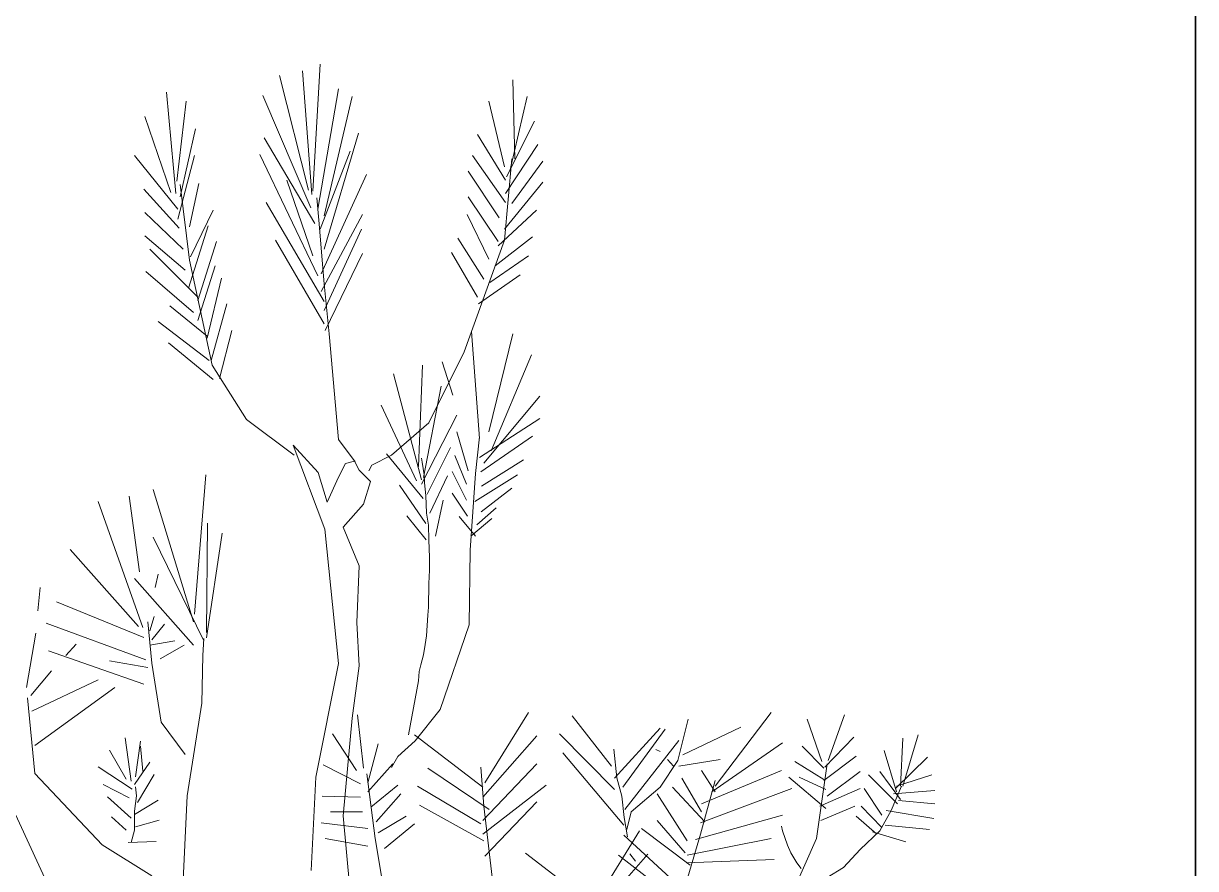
# Model space of a CAD drawing. Header units: millimetres. Extents: x 3779 to 7711, y 1445 to 3132.
# Drawn here: x 3969.5104 to 3969.8998, y 1452.3524 to 1452.6332 of the extents above; entities that cross this region are included whole.
import ezdxf

# ---------------------------------------------------------------- set-up
doc = ezdxf.new("R2010")
doc.units = ezdxf.units.MM
doc.layers.add('pluma 3.5', color=253, linetype='Continuous', lineweight=35)
doc.layers.add('VEJETACION', color=3, linetype='Continuous', lineweight=9)

# ---------------------------------------------------------------- blocks, each defined once
blk = doc.blocks.new('5')
for p, q in [((0.08346, 1.2386), (0.08849, 1.3265)), ((0.08059, 1.23937), (0.06051, 1.31878)), ((0.08275, 1.23628), (0.07629, 1.32187)), ((0.22335, 1.26096), (0.22191, 1.3157)), ((-0.01123, 1.23707), (-0.01768, 1.30721)), ((0.08705, 1.22626), (0.1014, 1.30954)), ((-0.01052, 1.24554), (-0.00405, 1.30105)), ((0.08203, 1.22703), (0.04903, 1.30491)), ((0.09136, 1.22164), (0.11073, 1.30413)), ((0.21618, 1.25557), (0.20542, 1.30105)), ((0.21976, 1.25248), (0.23196, 1.30413)), ((-0.01482, 1.23783), (-0.03275, 1.29026)), ((-0.00836, 1.23474), (0.0024, 1.28178)), ((0.21761, 1.24863), (0.23698, 1.28718)), ((0.0849, 1.21625), (0.04975, 1.27561)), ((0.09136, 1.19851), (0.11503, 1.27869)), ((0.21689, 1.24631), (0.19752, 1.27792)), ((0.08849, 1.21239), (0.10929, 1.26636)), ((0.21689, 1.23707), (0.23913, 1.27099)), ((-0.00979, 1.22626), (-0.03992, 1.26328)), ((-0.00979, 1.21933), (0.00168, 1.26328)), ((0.08705, 1.18001), (0.04688, 1.26405)), ((0.21689, 1.23089), (0.19393, 1.26328)), ((0.21618, 1.20467), (0.22119, 1.26096)), ((0.22119, 1.23013), (0.24272, 1.25942)), ((0.0892, 1.18154), (0.12077, 1.25017)), ((0.21259, 1.22009), (0.19107, 1.25248)), ((-0.00191, 1.1908), (-0.00836, 1.24322)), ((-0.00191, 1.21393), (0.00455, 1.244)), ((0.08346, 1.19388), (0.06552, 1.24631)), ((0.21618, 1.21239), (0.24272, 1.24477)), ((-0.00907, 1.21316), (-0.03347, 1.24014)), ((0.08776, 1.21856), (0.08633, 1.23398)), ((0.21187, 1.2039), (0.19107, 1.23474)), ((-0.00119, 1.19311), (0.01459, 1.2255)), ((0.09136, 1.16227), (0.05118, 1.23089)), ((0.21187, 1.20082), (0.23842, 1.2255)), ((-0.0062, 1.19851), (-0.03275, 1.22396)), ((0.09136, 1.17461), (0.08776, 1.21856)), ((0.0892, 1.16921), (0.11789, 1.22242)), ((0.20542, 1.19157), (0.19035, 1.22242)), ((-0.00263, 1.17152), (0.011, 1.2147)), ((0.09136, 1.15611), (0.11718, 1.21239)), ((-0.00477, 1.18387), (-0.03275, 1.20776)), ((0.00384, 1.16304), (0.01675, 1.2039)), ((0.09136, 1.14685), (0.05764, 1.20467)), ((0.20183, 1.1777), (0.1839, 1.20622)), ((0.1882, 1.12757), (0.21618, 1.20467)), ((0.20972, 1.18695), (0.23554, 1.20699)), ((0.00384, 1.16535), (-0.02917, 1.19851)), ((0.09207, 1.14223), (0.11789, 1.19543)), ((0.19752, 1.16535), (0.17959, 1.19619)), ((0.20613, 1.17538), (0.23268, 1.19388)), ((0.01388, 1.11833), (-0.00191, 1.1908)), ((0.00384, 1.14917), (0.01603, 1.18695)), ((0.00097, 1.15457), (-0.03203, 1.18309)), ((0.01029, 1.13683), (0.02033, 1.17846)), ((0.19825, 1.16073), (0.22693, 1.18078)), ((0.09494, 1.13992), (0.09136, 1.17461)), ((0.01316, 1.12141), (0.02392, 1.16073)), ((0.01029, 1.13837), (-0.01554, 1.15919)), ((0.01172, 1.12141), (-0.02342, 1.14839)), ((0.0189, 1.10907), (0.02751, 1.14223)), ((0.1014, 1.06667), (0.09494, 1.13992)), ((0.19896, 1.06744), (0.19322, 1.14146)), ((0.20542, 1.07206), (0.22191, 1.13992)), ((0.01459, 1.1083), (-0.01626, 1.13375)), ((0.16381, 1.07823), (0.1882, 1.12757)), ((0.1803, 1.09751), (0.17313, 1.12064)), ((0.20686, 1.05896), (0.23483, 1.12527)), ((0.03755, 1.08055), (0.01388, 1.11833)), ((0.15878, 1.03892), (0.13942, 1.11215)), ((0.15664, 1.04816), (0.1595, 1.11833)), ((0.16022, 1.04045), (0.17242, 1.10368)), ((0.20183, 1.05048), (0.24057, 1.09673)), ((0.1552, 1.03814), (0.13081, 1.09057)), ((0.07056, 1.05587), (0.03755, 1.08055)), ((0.15878, 1.03583), (0.18318, 1.08363)), ((0.19896, 1.05433), (0.24057, 1.08131)), ((0.13799, 1.05587), (0.16381, 1.07823)), ((0.19107, 1.04508), (0.18318, 1.07206)), ((0.09181, 1.00462), (0.06985, 1.06286)), ((0.06985, 1.06286), (0.08715, 1.04398)), ((0.11287, 1.05124), (0.1014, 1.06667)), ((0.19604, 1.04328), (0.19892, 1.06872)), ((0.19968, 1.04431), (0.23554, 1.06899)), ((0.12436, 1.04893), (0.13799, 1.05587)), ((0.15998, 1.02584), (0.13444, 1.05678)), ((0.1627, 1.02885), (0.17884, 1.06114)), ((0.18993, 1.03593), (0.18184, 1.05575)), ((0.10125, 1.04081), (0.10604, 1.0502)), ((0.10604, 1.0502), (0.1123, 1.05178)), ((0.1123, 1.05178), (0.11549, 1.04556)), ((0.1222, 1.04508), (0.12436, 1.04893)), ((0.15921, 1.05102), (0.15878, 1.05378)), ((0.16049, 1.04231), (0.15921, 1.05102)), ((0.20035, 1.03457), (0.22924, 1.05274)), ((0.00164, 0.94591), (0.00952, 1.04228)), ((0.08715, 1.04398), (0.0934, 1.02351)), ((0.0934, 1.02351), (0.10125, 1.04081)), ((0.11549, 1.04556), (0.12334, 1.03764)), ((0.16091, 1.03681), (0.16049, 1.04231)), ((0.16439, 1.01575), (0.1768, 1.04162)), ((0.18993, 1.02481), (0.17985, 1.04467)), ((0.19246, 0.99008), (0.19604, 1.04328)), ((0.19565, 1.02382), (0.22522, 1.04232)), ((0.00092, 0.94051), (-0.02706, 1.03225)), ((0.12334, 1.03764), (0.11855, 1.02192)), ((0.16168, 1.0087), (0.14355, 1.03523)), ((0.16177, 1.0281), (0.16091, 1.03681)), ((0.20001, 1.01678), (0.22119, 1.03321)), ((-0.03423, 0.93665), (-0.06507, 1.02378)), ((-0.03639, 0.9752), (-0.04357, 1.02763)), ((0.1622, 1.01573), (0.16177, 1.0281)), ((0.16842, 0.99997), (0.1738, 1.02481)), ((0.19061, 1.01373), (0.17985, 1.02955)), ((0.11855, 1.02192), (0.10445, 1.0062)), ((0.16202, 0.99725), (0.14859, 1.01406)), ((0.16347, 1.00748), (0.1622, 1.01573)), ((0.19696, 1.00767), (0.21043, 1.01945)), ((0.00998, 0.93331), (0.01069, 1.00887)), ((0.10445, 1.0062), (0.11549, 0.9794)), ((0.1639, 0.99739), (0.16347, 1.00748)), ((0.19599, 0.99997), (0.18489, 1.0134)), ((0.19294, 0.99997), (0.20743, 1.01204)), ((0.00809, 0.9274), (-0.02706, 0.99911)), ((0.00998, 0.92946), (0.02074, 1.00193)), ((0.10125, 0.91177), (0.09181, 1.00462)), ((-0.0371, 0.93742), (-0.08446, 0.99063)), ((0.16433, 0.98502), (0.1639, 0.99739)), ((0.19175, 0.93841), (0.19246, 0.99008)), ((0.16433, 0.97631), (0.16433, 0.98502)), ((-0.02562, 0.96441), (-0.02348, 0.97366)), ((0.11549, 0.9794), (0.11389, 0.94004)), ((0.1639, 0.96714), (0.16433, 0.97631)), ((0.00092, 0.92432), (-0.03998, 0.97058)), ((0.16347, 0.95063), (0.1639, 0.96714)), ((-0.10669, 0.94821), (-0.10526, 0.96441)), ((-0.03352, 0.92972), (-0.09377, 0.95439)), ((0.16304, 0.94513), (0.16347, 0.95063)), ((-0.02922, 0.93434), (-0.02635, 0.94437)), ((0.1622, 0.93092), (0.16304, 0.94513)), ((-0.03209, 0.91429), (-0.10095, 0.93974)), ((-0.02778, 0.91199), (-0.03065, 0.94051)), ((-0.02778, 0.92817), (-0.01917, 0.93897)), ((0.11389, 0.94004), (0.11549, 0.91019)), ((0.17166, 0.87982), (0.19175, 0.93841)), ((-0.11458, 0.89502), (-0.10812, 0.9328)), ((-0.08732, 0.91738), (-0.08015, 0.92509)), ((-0.02922, 0.92432), (-0.01199, 0.9274)), ((0.00737, 0.91738), (0.00809, 0.92894)), ((0.16006, 0.91763), (0.16135, 0.92496)), ((0.16135, 0.92496), (0.1622, 0.93092)), ((-0.03352, 0.89733), (-0.09951, 0.92046)), ((-0.02204, 0.91507), (-0.00554, 0.92432)), ((0.00666, 0.88423), (0.00737, 0.91738)), ((0.15836, 0.91075), (0.16006, 0.91763)), ((-0.03065, 0.9089), (-0.05719, 0.91352)), ((-0.02132, 0.87112), (-0.02778, 0.91199)), ((0.08555, 0.83306), (0.10125, 0.91177)), ((0.11549, 0.91019), (0.1107, 0.874)), ((0.15708, 0.90616), (0.15836, 0.91075)), ((-0.11172, 0.88961), (-0.09736, 0.90659)), ((-0.111, 0.87882), (-0.06507, 0.90042)), ((0.15665, 0.89975), (0.15708, 0.90616)), ((-0.10884, 0.85493), (-0.0536, 0.89502)), ((0.15665, 0.89975), (0.1497, 0.86227)), ((0.15622, 0.89699), (0.15665, 0.89975)), ((-0.10884, 0.83566), (-0.11386, 0.88808)), ((-0.00339, 0.82023), (0.00666, 0.88423)), ((0.1187, 0.83921), (0.11439, 0.87622)), ((0.15444, 0.85823), (0.17166, 0.87982)), ((0.20264, 0.82919), (0.23276, 0.87776)), ((0.36189, 0.82687), (0.40062, 0.87776)), ((0.44008, 0.8446), (0.45156, 0.87622)), ((-0.00483, 0.84876), (-0.02132, 0.87112)), ((0.1107, 0.874), (0.10445, 0.80625)), ((0.29015, 0.84075), (0.26289, 0.87545)), ((0.33607, 0.8446), (0.34323, 0.87313)), ((0.43577, 0.84384), (0.42574, 0.87313)), ((-0.04213, 0.83026), (-0.04643, 0.86032)), ((0.11368, 0.83767), (0.09717, 0.86311)), ((0.20119, 0.82609), (0.15385, 0.86234)), ((0.20119, 0.81916), (0.2385, 0.86157)), ((0.2923, 0.82456), (0.25428, 0.86311)), ((0.2923, 0.83227), (0.32387, 0.86697)), ((0.29804, 0.82609), (0.32745, 0.86619)), ((0.33965, 0.84847), (0.37981, 0.86773)), ((0.43793, 0.83998), (0.45802, 0.86079)), ((0.4903, 0.82687), (0.49173, 0.86003)), ((0.49173, 0.82687), (0.50249, 0.86234)), ((-0.04572, 0.8318), (-0.05719, 0.85184)), ((-0.03925, 0.83334), (-0.03567, 0.85801)), ((-0.03416, 0.83729), (-0.03569, 0.85464)), ((0.12158, 0.82919), (0.12874, 0.85617)), ((0.14224, 0.84744), (0.15444, 0.85823)), ((0.29178, 0.85234), (0.29401, 0.83269)), ((0.29947, 0.81067), (0.33678, 0.85848)), ((0.32387, 0.85078), (0.321, 0.85232)), ((0.35973, 0.82301), (0.40851, 0.85694)), ((0.43721, 0.83921), (0.42214, 0.85463)), ((0.13794, 0.83973), (0.14224, 0.84744)), ((0.29875, 0.79989), (0.25644, 0.85)), ((0.32387, 0.82609), (0.33607, 0.8446)), ((0.33319, 0.84075), (0.32889, 0.84538)), ((0.33678, 0.84075), (0.36547, 0.84538)), ((0.43721, 0.83149), (0.41713, 0.84384)), ((0.43721, 0.83072), (0.45944, 0.84769)), ((0.48743, 0.82301), (0.47882, 0.85154)), ((0.48671, 0.82533), (0.50894, 0.84692)), ((-0.06222, 0.7863), (-0.10884, 0.83566)), ((-0.04141, 0.82485), (-0.06507, 0.84028)), ((-0.03998, 0.82794), (-0.02922, 0.84337)), ((0.11655, 0.82841), (0.09073, 0.84152)), ((0.12158, 0.82301), (0.13878, 0.8423)), ((0.2055, 0.81067), (0.16317, 0.83921)), ((0.20192, 0.813), (0.19976, 0.83998)), ((0.20119, 0.80297), (0.2385, 0.8423)), ((0.36189, 0.82301), (0.35256, 0.83767)), ((0.35256, 0.81453), (0.4078, 0.83767)), ((0.43219, 0.79064), (0.43936, 0.8423)), ((0.43936, 0.81993), (0.46232, 0.8369)), ((0.4903, 0.81762), (0.47595, 0.8369)), ((-0.04357, 0.81868), (-0.06149, 0.82794)), ((-0.03783, 0.81561), (-0.02635, 0.83488)), ((0.08236, 0.76848), (0.08555, 0.83306)), ((0.12659, 0.79064), (0.12085, 0.83535)), ((0.12371, 0.81223), (0.14237, 0.82764)), ((0.20119, 0.79372), (0.24495, 0.82764)), ((0.29401, 0.83269), (0.29741, 0.81981)), ((0.35256, 0.80914), (0.33893, 0.83227)), ((0.35184, 0.79372), (0.36189, 0.83072)), ((0.43865, 0.81145), (0.41283, 0.83304)), ((0.43865, 0.82456), (0.41999, 0.83304)), ((0.48815, 0.81453), (0.46805, 0.83458)), ((0.48743, 0.82687), (0.51182, 0.83458)), ((-0.04213, 0.80481), (-0.05863, 0.81946)), ((-0.03998, 0.80943), (-0.03853, 0.82023)), ((-0.03853, 0.82023), (-0.03925, 0.8264)), ((-0.00698, 0.74544), (-0.00339, 0.82023)), ((0.11655, 0.81916), (0.09, 0.81993)), ((0.12731, 0.8022), (0.14452, 0.82148)), ((0.19976, 0.80066), (0.156, 0.82687)), ((0.29741, 0.81981), (0.29906, 0.8052)), ((0.30378, 0.80914), (0.32387, 0.82609)), ((0.34252, 0.78909), (0.32172, 0.82148)), ((0.35471, 0.8022), (0.33248, 0.82609)), ((0.35184, 0.80143), (0.41497, 0.82533)), ((0.43434, 0.813), (0.46232, 0.82533)), ((0.47739, 0.80683), (0.46518, 0.82533)), ((0.48384, 0.80991), (0.49101, 0.82687)), ((0.48527, 0.82148), (0.51396, 0.82378)), ((-0.09808, 0.7547), (-0.12749, 0.81868)), ((-0.03998, 0.80712), (-0.02348, 0.81714)), ((0.20192, 0.78909), (0.15744, 0.81377)), ((0.20908, 0.75131), (0.20192, 0.813)), ((0.20264, 0.7783), (0.2385, 0.81608)), ((0.43506, 0.80297), (0.45873, 0.813)), ((0.47739, 0.79834), (0.46304, 0.813)), ((0.48886, 0.81684), (0.51396, 0.81453)), ((-0.04572, 0.79633), (-0.05575, 0.80558)), ((-0.03998, 0.79633), (-0.03998, 0.80943)), ((-0.03925, 0.79865), (-0.02276, 0.80327)), ((0.11798, 0.80914), (0.09574, 0.80914)), ((0.10445, 0.80625), (0.1091, 0.75592)), ((0.12874, 0.79449), (0.14812, 0.80606)), ((0.29906, 0.8052), (0.30129, 0.79174)), ((0.30091, 0.7968), (0.30378, 0.80914)), ((0.34826, 0.78986), (0.40851, 0.80683)), ((0.47379, 0.79372), (0.45944, 0.80606)), ((0.47595, 0.79603), (0.48384, 0.80991)), ((0.48025, 0.80991), (0.51325, 0.80452)), ((-0.04213, 0.78785), (-0.03998, 0.79633)), ((0.12158, 0.79757), (0.08928, 0.80143)), ((0.13305, 0.78369), (0.15385, 0.80066)), ((0.27947, 0.74729), (0.30959, 0.79586)), ((0.34467, 0.77213), (0.31095, 0.79757)), ((0.34109, 0.78061), (0.32172, 0.80297)), ((0.40851, 0.79603), (0.4078, 0.79911)), ((0.41211, 0.78601), (0.40851, 0.79603)), ((0.46232, 0.78292), (0.47595, 0.79603)), ((0.47093, 0.79526), (0.49388, 0.78831)), ((0.47954, 0.79989), (0.51038, 0.7968)), ((-0.04428, 0.78785), (-0.0249, 0.78862)), ((0.12158, 0.78523), (0.09216, 0.79064)), ((0.13664, 0.73126), (0.12659, 0.79064)), ((0.33391, 0.76056), (0.29875, 0.79294)), ((0.33463, 0.73512), (0.35184, 0.79372)), ((0.34252, 0.77907), (0.40062, 0.79064)), ((0.41283, 0.74746), (0.43219, 0.79064)), ((-0.02778, 0.76473), (-0.06222, 0.7863)), ((0.27802, 0.7442), (0.23068, 0.78044)), ((0.27802, 0.73726), (0.31533, 0.77967)), ((0.33104, 0.75131), (0.29517, 0.77907)), ((0.30299, 0.77997), (0.30693, 0.77494)), ((0.41426, 0.78061), (0.41211, 0.78601)), ((0.41856, 0.77367), (0.41426, 0.78061)), ((0.45083, 0.77059), (0.46232, 0.78292)), ((0.3418, 0.77367), (0.40278, 0.77599)), ((0.42143, 0.76982), (0.41856, 0.77367)), ((0.43936, 0.76365), (0.45083, 0.77059))]:
    blk.add_line(p, q)
blk = doc.blocks.new('KJKHJK')
at = {"layer": 'VEJETACION', "linetype": 'Continuous', "xscale": 0.599999999999909, "yscale": 0.599999999999909, "zscale": 0.599999999999909}
blk.add_blockref('5', (1136.25456, 439.16233), dxfattribs=at)

msp = doc.modelspace()

# ---------------------------------------------------------------- linework, layer by layer
at = {"layer": 'pluma 3.5'}
msp.add_line((3969.8998, 1454.39987), (3969.8998, 1451.99443), dxfattribs=at)

# ---------------------------------------------------------------- block references
at = {"layer": 'VEJETACION', "linetype": 'Continuous', "xscale": 0.8, "yscale": 0.8, "zscale": 0.8}
msp.add_blockref('KJKHJK', (3060.56283, 1100.65306), dxfattribs=at)

doc.saveas('drawing.dxf')
